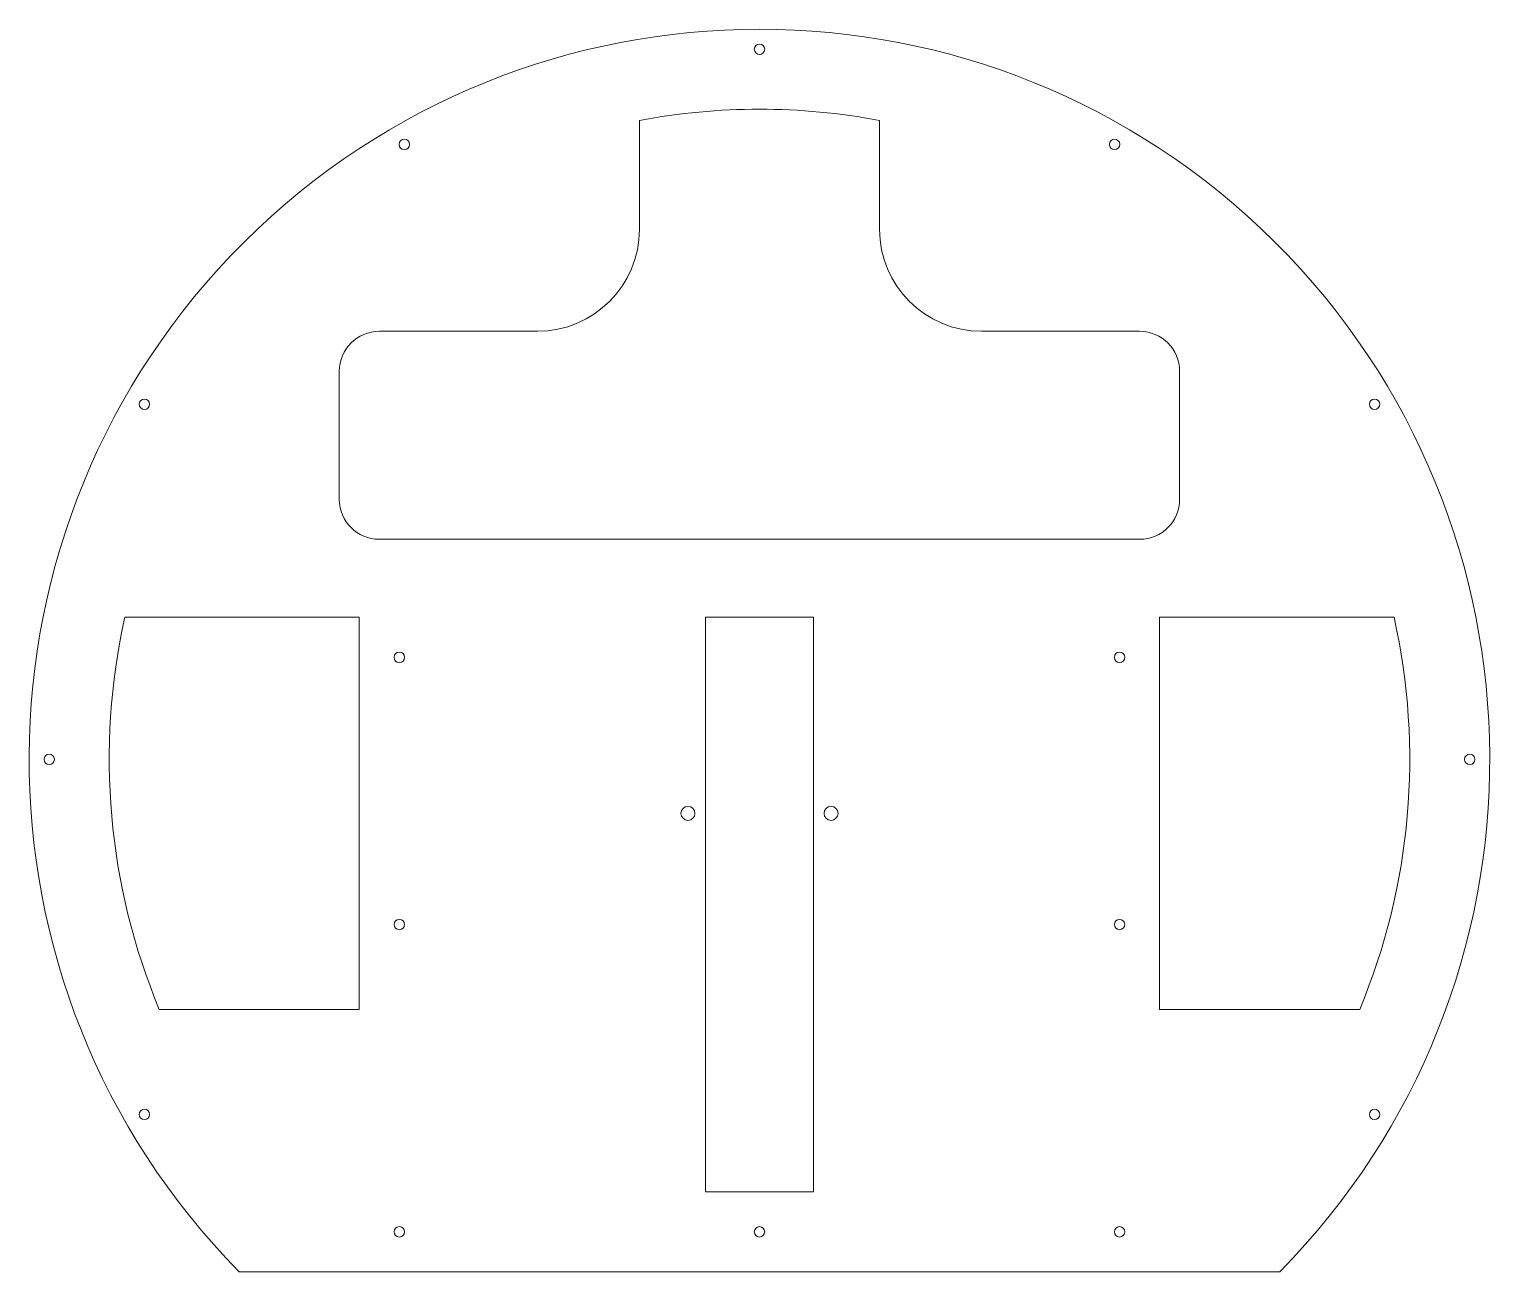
# Model space of a CAD drawing. Header units: millimetres. Extents: x 10 to 375, y 134 to 445.
import ezdxf

# ---------------------------------------------------------------- set-up
doc = ezdxf.new("R2010")
doc.units = ezdxf.units.MM

msp = doc.modelspace()

# ---------------------------------------------------------------- linework, layer by layer
at = {"color": 7, "linetype": 'Continuous', "lineweight": 15}
for p, q in [((162.18, 421.94), (162.18, 394.73)), ((222.18, 394.73), (222.18, 421.94)), ((136.68, 369.23), (97.18, 369.23)), ((287.18, 369.23), (247.68, 369.23)), ((87.18, 359.23), (87.18, 327.23)), ((297.18, 327.23), (297.18, 359.23)), ((97.18, 317.23), (287.18, 317.23)), ((92.18, 297.73), (33.61, 297.73)), ((92.18, 199.73), (92.18, 297.73)), ((178.68, 154.14), (178.68, 297.73)), ((178.68, 297.73), (205.68, 297.73)), ((205.68, 154.14), (205.68, 297.73)), ((292.18, 297.73), (292.18, 199.73)), ((350.76, 297.73), (292.18, 297.73)), ((42.18, 199.73), (92.18, 199.73)), ((292.18, 199.73), (342.18, 199.73)), ((205.68, 154.14), (178.68, 154.14)), ((62.18, 134.14), (322.18, 134.14))]:
    msp.add_line(p, q, dxfattribs=at)
for centre, radius in [((192.18, 439.73), 1.3), ((103.43, 415.95), 1.3), ((280.93, 415.95), 1.3), ((38.46, 350.98), 1.3), ((345.9, 350.98), 1.3), ((102.18, 287.73), 1.3), ((282.18, 287.73), 1.3), ((14.68, 262.23), 1.3), ((369.68, 262.23), 1.3), ((174.31, 248.73), 1.75), ((210.06, 248.73), 1.75), ((102.18, 220.94), 1.3), ((282.18, 220.94), 1.3), ((38.46, 173.48), 1.3), ((345.9, 173.48), 1.3), ((102.18, 144.14), 1.3), ((192.18, 144.14), 1.3), ((282.18, 144.14), 1.3)]:
    msp.add_circle(centre, radius, dxfattribs=at)
for centre, radius, start, end in [((192.18, 262.23), 182.5, 315.4247, 224.5753), ((192.18, 262.23), 162.5, 79.3613, 100.6387), ((136.68, 394.73), 25.5, 270, 0), ((247.68, 394.73), 25.5, 180, 270), ((97.18, 359.23), 10, 90, 180), ((287.18, 359.23), 10, 0, 90), ((97.18, 327.23), 10, 180, 270), ((287.18, 327.23), 10, 270, 0), ((192.18, 262.23), 162.5, 167.3813, 202.6199), ((192.18, 262.23), 162.5, 337.3801, 12.6187)]:
    msp.add_arc(centre, radius, start, end, dxfattribs=at)

doc.saveas('drawing.dxf')
